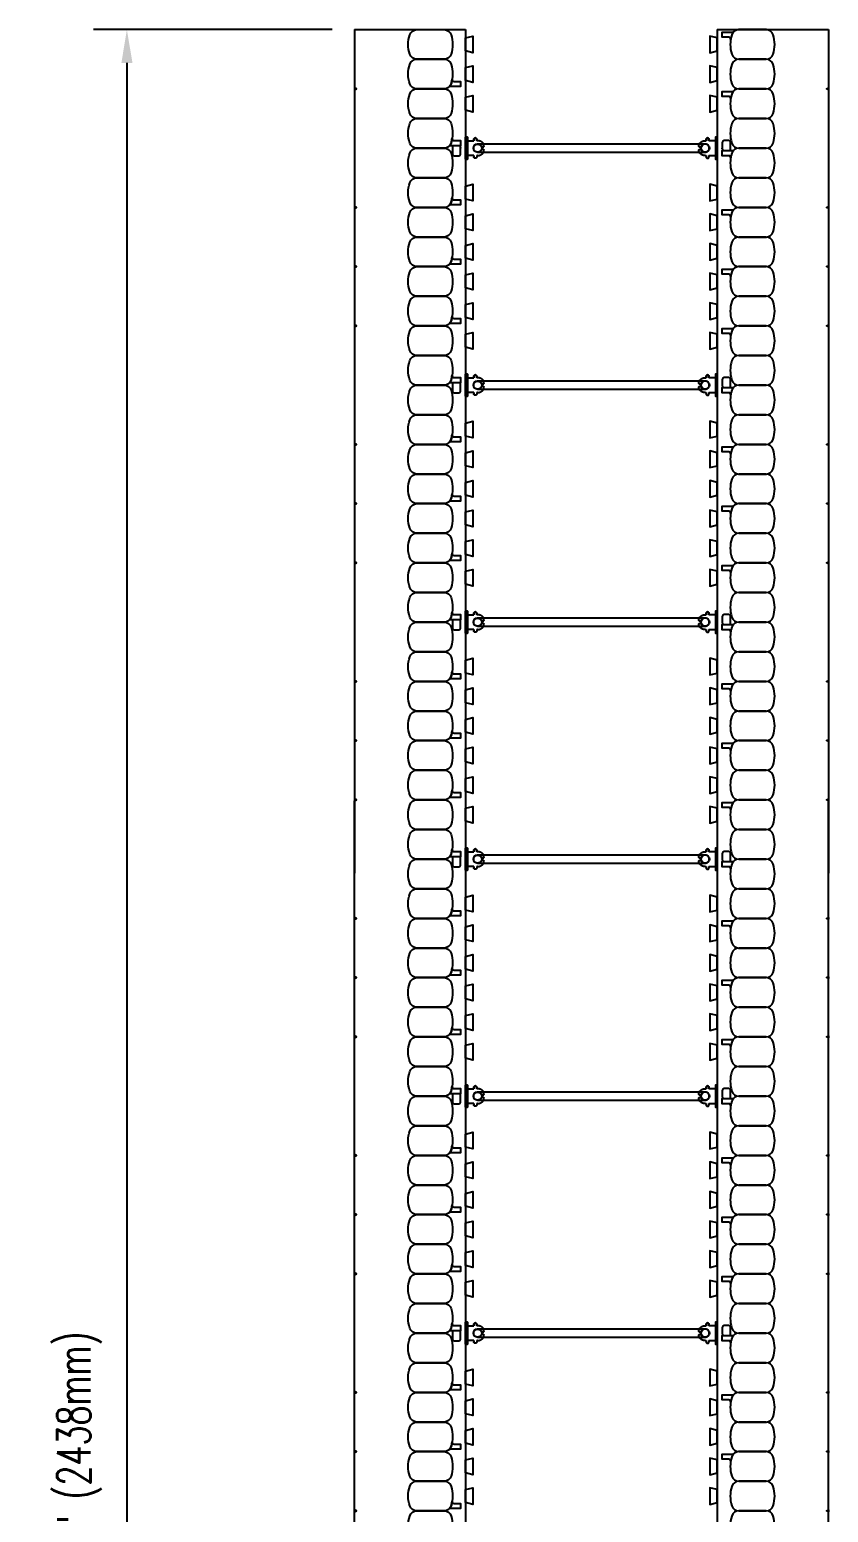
# Model space of a CAD drawing. Header units: inches. Extents: x 97 to 247, y 62 to 162.
# Drawn here: x 219.7 to 246.6, y 112 to 162 of the extents above; entities that cross this region are included whole.
import ezdxf

# ---------------------------------------------------------------- set-up
doc = ezdxf.new("R2010")
doc.units = ezdxf.units.IN
doc.header["$MEASUREMENT"] = 0
for name, color, linetype in [('line25', 2, 'Continuous'), ('LINE50', 5, 'Continuous'), ('LINE9', 9, 'Continuous'), ('TEXT', 4, 'Continuous')]:
    doc.layers.add(name, color=color, linetype=linetype)
doc.styles.add('DIM', font='romans.shx', dxfattribs={"width": 0.7})
doc.dimstyles.new('ext_12', dxfattribs={"dimscale": 12, "dimtxt": 0.09375, "dimasz": 0.09375, "dimexe": 0.09375, "dimexo": 0.0625, "dimgap": 0.0625, "dimtad": 1, "dimdec": 1, "dimzin": 2, "dimdsep": 46, "dimlunit": 4, "dimtxsty": 'DIM', "dimcen": 0.09, "dimdle": 0.09375, "dimclrt": 4, "dimadec": 0, "dimazin": 0, "dimtfac": 1, "dimtdec": 1, "dimtmove": 2, "dimatfit": 3, "dimfxl": 0, "dimfrac": 2, "dimtolj": 1, "dimtzin": 0, "dimarcsym": 0})

# ---------------------------------------------------------------- blocks, each defined once
blk = doc.blocks.new('*D9')
at = {"layer": 'Defpoints', "color": 0}
for p in [(230.632, 162.002), (222.946, 66.002), (230.632, 66.002)]:
    blk.add_point(p, dxfattribs=at)
at = {"layer": 'TEXT', "color": 0, "lineweight": -2}
for p, q in [((229.882, 162.002), (221.821, 162.002)), ((222.946, 160.877), (222.946, 67.127)), ((229.882, 66.002), (221.821, 66.002))]:
    blk.add_line(p, q, dxfattribs=at)
at = {"layer": 'TEXT', "color": 0}
for points in [[(222.759, 160.877), (223.134, 160.877), (222.946, 162.002)], [(222.759, 67.127), (223.134, 67.127), (222.946, 66.002)]]:
    blk.add_solid(points, dxfattribs=at)
at = {"layer": 'TEXT', "color": 4, "insert": (221.339, 114.002), "char_height": 1.125, "attachment_point": 5, "rotation": 90, "style": 'DIM'}
blk.add_mtext('\\A1;96" (2438mm) ', dxfattribs=at)
blk = doc.blocks.new('WEB_CENTRE_TOP')
for p, q in [((-0.141, 0), (-0.141, 7.688)), ((0.141, 0), (0.141, 7.688))]:
    blk.add_line(p, q)
for centre in [(0, 7.688), (0, 0)]:
    blk.add_circle(centre, 0.141)
blk = doc.blocks.new('Connector')
blk.add_point((0.271, 0))
at = {"layer": 'LINE9'}
for p, q in [((0, 0.375), (0, -0.375)), ((0.062, -0.375), (0.062, 0.375)), ((0.281, 0.25), (0.062, 0.25))]:
    blk.add_line(p, q, dxfattribs=at)
for points, weights in [([(0.007, 0.375), (0.004, 0.375), (0, 0.375)], [1, 0.972587069138, 0.950305488115]), ([(0.327, 0.343), (0.308, 0.343), (0.281, 0.317), (0.281, 0.297)], [1, 0.85355339, 0.85355339, 1]), ([(0.328, 0.343), (0.327, 0.343), (0.327, 0.343)], [1, 0.70710678, 1]), ([(0.375, 0.297), (0.375, 0.317), (0.348, 0.343), (0.329, 0.343)], [1, 0.85355339, 0.85355339, 1]), ([(0.406, 0.25), (0.546, 0.25), (0.619, 0.131)], [0.958404415409, 0.794674173519, 0.864651571113]), ([(0.619, 0.052), (0.612, 0.049), (0.604, 0.049)], [0.83615024178, 0.892081430621, 1]), ([(0, -0.375), (0.004, -0.375), (0.007, -0.375)], [0.950305488115, 0.972587069138, 1]), ([(0.281, -0.297), (0.281, -0.317), (0.308, -0.343), (0.327, -0.343)], [1, 0.85355339, 0.85355339, 1]), ([(0.327, -0.343), (0.281, -0.343), (0.281, -0.297)], [1, 0.70710678, 1]), ([(0.329, -0.343), (0.348, -0.343), (0.375, -0.317), (0.375, -0.297)], [1, 0.85355339, 0.85355339, 1]), ([(0.375, -0.297), (0.375, -0.343), (0.329, -0.343)], [1, 0.70710678, 1]), ([(0.619, -0.131), (0.546, -0.25), (0.406, -0.25)], [0.864651574428, 0.794674169686, 0.958404415195]), ([(0.604, -0.049), (0.612, -0.049), (0.619, -0.052)], [1, 0.89208144177, 0.836150253337])]:
    blk.add_rational_spline(points, weights, degree=2, dxfattribs=at)
for points, degree in [([(0, 0.375), (0.002, 0.375), (0.005, 0.375), (0.007, 0.375)], 3), ([(0.007, 0.375), (0.021, 0.375), (0.051, 0.375), (0.062, 0.375), (0.062, 0.375)], 3), ([(0.281, 0.25), (0.281, 0.297)], 1), ([(0.327, 0.343), (0.327, 0.343), (0.328, 0.343), (0.328, 0.343)], 3), ([(0.328, 0.343), (0.329, 0.343), (0.329, 0.343), (0.329, 0.343)], 3), ([(0.375, 0.25), (0.375, 0.297)], 1), ([(0.406, 0.25), (0.375, 0.25)], 1), ([(0.406, 0.25), (0.406, 0.25)], 1), ([(0.406, 0.25), (0.406, 0.25)], 1), ([(0.406, 0.25), (0.406, 0.25)], 1), ([(0.406, 0.25), (0.406, 0.25)], 1), ([(0.406, 0.25), (0.406, 0.25)], 1), ([(0.406, 0.25), (0.406, 0.25)], 1), ([(0.406, 0.25), (0.406, 0.25)], 1), ([(0.406, 0.25), (0.406, 0.25)], 1), ([(0.406, 0.25), (0.406, 0.25)], 1), ([(0.406, 0.25), (0.406, 0.25)], 1), ([(0.406, 0.25), (0.406, 0.25)], 1), ([(0.406, 0.25), (0.406, 0.25)], 1), ([(0.406, 0.25), (0.406, 0.25)], 1), ([(0.406, 0.25), (0.406, 0.25)], 1), ([(0.406, 0.25), (0.406, 0.25)], 1), ([(0.406, 0.25), (0.406, 0.25)], 1), ([(0.406, 0.25), (0.406, 0.25)], 1), ([(0.406, 0.25), (0.406, 0.25)], 1), ([(0.406, 0.25), (0.406, 0.25)], 1), ([(0.406, 0.25), (0.406, 0.25)], 1), ([(0.406, 0.25), (0.406, 0.25)], 1), ([(0.406, 0.25), (0.406, 0.25)], 1), ([(0.406, 0.25), (0.406, 0.25)], 1), ([(0.406, 0.25), (0.406, 0.25)], 1), ([(0.604, 0.049), (0.532, 0.049)], 1), ([(0.532, 0.049), (0.532, 0.049)], 1), ([(0.532, 0.049), (0.532, 0.049)], 1), ([(0.532, 0.049), (0.532, 0.049)], 1), ([(0.532, 0.049), (0.532, 0.049)], 1), ([(0.532, 0.049), (0.532, 0.049)], 1), ([(0.532, 0.049), (0.532, 0.049)], 1), ([(0.532, 0.049), (0.532, 0.049)], 1), ([(0.532, 0.049), (0.532, 0.049)], 1), ([(0.532, 0.049), (0.532, 0.049)], 1), ([(0.532, 0.049), (0.532, 0.049)], 1), ([(0.604, 0.049), (0.609, 0.049), (0.614, 0.05), (0.619, 0.052)], 3), ([(0.604, 0.049), (0.604, 0.049)], 1), ([(0.604, 0.049), (0.604, 0.049)], 1), ([(0.604, 0.049), (0.604, 0.049)], 1), ([(0.604, 0.049), (0.604, 0.049)], 1), ([(0.619, 0.131), (0.619, 0.052)], 1), ([(0.619, 0.131), (0.619, 0.131)], 1), ([(0.619, 0.131), (0.619, 0.131)], 1), ([(0.619, 0.131), (0.619, 0.131)], 1), ([(0.619, 0.131), (0.619, 0.131)], 1), ([(0.007, -0.375), (0.005, -0.375), (0.002, -0.375), (0, -0.375)], 3), ([(0.062, -0.375), (0.062, -0.375), (0.051, -0.375), (0.021, -0.375), (0.007, -0.375)], 3), ([(0.062, -0.25), (0.281, -0.25)], 1), ([(0.281, -0.297), (0.281, -0.25)], 1), ([(0.281, -0.25), (0.281, -0.297)], 1), ([(0.328, -0.343), (0.328, -0.343), (0.327, -0.343), (0.327, -0.343)], 3), ([(0.329, -0.343), (0.329, -0.343), (0.329, -0.343), (0.328, -0.343)], 3), ([(0.375, -0.25), (0.375, -0.297)], 1), ([(0.375, -0.297), (0.375, -0.25)], 1), ([(0.406, -0.25), (0.375, -0.25)], 1), ([(0.406, -0.25), (0.406, -0.25)], 1), ([(0.406, -0.25), (0.406, -0.25)], 1), ([(0.406, -0.25), (0.406, -0.25)], 1), ([(0.406, -0.25), (0.406, -0.25)], 1), ([(0.406, -0.25), (0.406, -0.25)], 1), ([(0.406, -0.25), (0.406, -0.25)], 1), ([(0.406, -0.25), (0.406, -0.25)], 1), ([(0.406, -0.25), (0.406, -0.25)], 1), ([(0.406, -0.25), (0.406, -0.25)], 1), ([(0.406, -0.25), (0.406, -0.25)], 1), ([(0.406, -0.25), (0.406, -0.25)], 1), ([(0.532, -0.049), (0.604, -0.049)], 1), ([(0.604, -0.049), (0.58, -0.049), (0.556, -0.049), (0.532, -0.049)], 3), ([(0.532, -0.049), (0.532, -0.049)], 1), ([(0.532, -0.049), (0.532, -0.049)], 1), ([(0.532, -0.049), (0.532, -0.049)], 1), ([(0.532, -0.049), (0.532, -0.049)], 1), ([(0.619, -0.052), (0.614, -0.05), (0.609, -0.049), (0.604, -0.049)], 3), ([(0.604, -0.049), (0.604, -0.049)], 1), ([(0.604, -0.049), (0.604, -0.049)], 1), ([(0.604, -0.049), (0.604, -0.049)], 1), ([(0.604, -0.049), (0.604, -0.049)], 1), ([(0.604, -0.049), (0.604, -0.049)], 1), ([(0.604, -0.049), (0.604, -0.049)], 1), ([(0.604, -0.049), (0.604, -0.049)], 1), ([(0.604, -0.049), (0.604, -0.049)], 1), ([(0.619, -0.052), (0.619, -0.131)], 1), ([(0.619, -0.131), (0.619, -0.131)], 1), ([(0.619, -0.131), (0.619, -0.131)], 1), ([(0.619, -0.131), (0.619, -0.131)], 1), ([(0.619, -0.131), (0.619, -0.131)], 1)]:
    blk.add_open_spline(points, degree=degree, dxfattribs=at)
for points, weights, knots in [([(0.062, 0.375), (0.062, 0.375), (0.046, 0.375), (0.03, 0.375), (0.007, 0.375)], [0.868718858569, 0.861102746415, 1, 0.861102734288, 0.868718859898], [0, 0, 0, 0.5, 0.5, 1, 1, 1]), ([(0.532, 0.049), (0.472, 0.203), (0.333, 0.113), (0.157, 0), (0.333, -0.113), (0.472, -0.203), (0.532, -0.049)], [0.899508922286, 0.599718215298, 1, 0.54226024, 1, 0.599718224335, 0.899508908749], [0, 0, 0, 0.318112, 0.318112, 0.681888, 0.681888, 1, 1, 1]), ([(0.007, -0.375), (0.03, -0.375), (0.046, -0.375), (0.062, -0.375), (0.062, -0.375)], [0.868718859319, 0.861102739573, 1, 0.861102742958, 0.868718858948], [0, 0, 0, 0.5, 0.5, 1, 1, 1])]:
    blk.add_rational_spline(points, weights, degree=2, knots=knots, dxfattribs=at)

msp = doc.modelspace()

# ---------------------------------------------------------------- linework, layer by layer
at = {"layer": 'line25'}
for p, q in [((234.382, 162.002), (234.382, 133.534)), ((242.882, 162.002), (242.882, 133.534)), ((234.214, 158.023), (234.214, 158.002)), ((243.051, 157.981), (243.051, 158.002)), ((234.382, 133.627), (234.382, 66.002)), ((242.882, 133.627), (242.882, 66.002))]:
    msp.add_line(p, q, dxfattribs=at)
for points in [[(234.382, 161.721), (234.632, 161.783), (234.632, 161.221), (234.382, 161.283)], [(242.882, 161.721), (242.632, 161.783), (242.632, 161.221), (242.882, 161.283)], [(234.382, 160.721), (234.632, 160.783), (234.632, 160.221), (234.382, 160.283)], [(242.882, 160.721), (242.632, 160.783), (242.632, 160.221), (242.882, 160.283)], [(234.382, 159.721), (234.632, 159.783), (234.632, 159.221), (234.382, 159.283)], [(242.882, 159.721), (242.632, 159.783), (242.632, 159.221), (242.882, 159.283)], [(234.382, 156.721), (234.632, 156.783), (234.632, 156.221), (234.382, 156.283)], [(242.882, 156.721), (242.632, 156.783), (242.632, 156.221), (242.882, 156.283)], [(234.382, 155.721), (234.632, 155.783), (234.632, 155.221), (234.382, 155.283)], [(242.882, 155.721), (242.632, 155.783), (242.632, 155.221), (242.882, 155.283)], [(234.382, 154.721), (234.632, 154.783), (234.632, 154.221), (234.382, 154.283)], [(242.882, 154.721), (242.632, 154.783), (242.632, 154.221), (242.882, 154.283)], [(234.382, 153.721), (234.632, 153.783), (234.632, 153.221), (234.382, 153.283)], [(242.882, 153.721), (242.632, 153.783), (242.632, 153.221), (242.882, 153.283)], [(234.382, 152.721), (234.632, 152.783), (234.632, 152.221), (234.382, 152.283)], [(242.882, 152.721), (242.632, 152.783), (242.632, 152.221), (242.882, 152.283)], [(234.382, 151.721), (234.632, 151.783), (234.632, 151.221), (234.382, 151.283)], [(242.882, 151.721), (242.632, 151.783), (242.632, 151.221), (242.882, 151.283)], [(234.382, 148.721), (234.632, 148.783), (234.632, 148.221), (234.382, 148.283)], [(242.882, 148.721), (242.632, 148.783), (242.632, 148.221), (242.882, 148.283)], [(234.382, 147.721), (234.632, 147.783), (234.632, 147.221), (234.382, 147.283)], [(242.882, 147.721), (242.632, 147.783), (242.632, 147.221), (242.882, 147.283)], [(234.382, 146.721), (234.632, 146.783), (234.632, 146.221), (234.382, 146.283)], [(242.882, 146.721), (242.632, 146.783), (242.632, 146.221), (242.882, 146.283)], [(234.382, 145.721), (234.632, 145.783), (234.632, 145.221), (234.382, 145.283)], [(242.882, 145.721), (242.632, 145.783), (242.632, 145.221), (242.882, 145.283)], [(234.382, 144.721), (234.632, 144.783), (234.632, 144.221), (234.382, 144.283)], [(242.882, 144.721), (242.632, 144.783), (242.632, 144.221), (242.882, 144.283)], [(234.382, 143.721), (234.632, 143.783), (234.632, 143.221), (234.382, 143.283)], [(242.882, 143.721), (242.632, 143.783), (242.632, 143.221), (242.882, 143.283)], [(234.382, 140.721), (234.632, 140.783), (234.632, 140.221), (234.382, 140.283)], [(242.882, 140.721), (242.632, 140.783), (242.632, 140.221), (242.882, 140.283)], [(234.382, 139.721), (234.632, 139.783), (234.632, 139.221), (234.382, 139.283)], [(242.882, 139.721), (242.632, 139.783), (242.632, 139.221), (242.882, 139.283)], [(234.382, 138.721), (234.632, 138.783), (234.632, 138.221), (234.382, 138.283)], [(242.882, 138.721), (242.632, 138.783), (242.632, 138.221), (242.882, 138.283)], [(234.382, 137.721), (234.632, 137.783), (234.632, 137.221), (234.382, 137.283)], [(242.882, 137.721), (242.632, 137.783), (242.632, 137.221), (242.882, 137.283)], [(234.382, 136.721), (234.632, 136.783), (234.632, 136.221), (234.382, 136.283)], [(242.882, 136.721), (242.632, 136.783), (242.632, 136.221), (242.882, 136.283)], [(234.382, 135.721), (234.632, 135.783), (234.632, 135.221), (234.382, 135.283)], [(242.882, 135.721), (242.632, 135.783), (242.632, 135.221), (242.882, 135.283)], [(234.382, 132.721), (234.632, 132.783), (234.632, 132.221), (234.382, 132.283)], [(242.882, 132.721), (242.632, 132.783), (242.632, 132.221), (242.882, 132.283)], [(234.382, 131.721), (234.632, 131.783), (234.632, 131.221), (234.382, 131.283)], [(242.882, 131.721), (242.632, 131.783), (242.632, 131.221), (242.882, 131.283)], [(234.382, 130.721), (234.632, 130.783), (234.632, 130.221), (234.382, 130.283)], [(242.882, 130.721), (242.632, 130.783), (242.632, 130.221), (242.882, 130.283)], [(234.382, 129.721), (234.632, 129.783), (234.632, 129.221), (234.382, 129.283)], [(242.882, 129.721), (242.632, 129.783), (242.632, 129.221), (242.882, 129.283)], [(234.382, 128.721), (234.632, 128.783), (234.632, 128.221), (234.382, 128.283)], [(242.882, 128.721), (242.632, 128.783), (242.632, 128.221), (242.882, 128.283)], [(234.382, 127.721), (234.632, 127.783), (234.632, 127.221), (234.382, 127.283)], [(242.882, 127.721), (242.632, 127.783), (242.632, 127.221), (242.882, 127.283)], [(234.382, 124.721), (234.632, 124.783), (234.632, 124.221), (234.382, 124.283)], [(242.882, 124.721), (242.632, 124.783), (242.632, 124.221), (242.882, 124.283)], [(234.382, 123.721), (234.632, 123.783), (234.632, 123.221), (234.382, 123.283)], [(242.882, 123.721), (242.632, 123.783), (242.632, 123.221), (242.882, 123.283)], [(234.382, 122.721), (234.632, 122.783), (234.632, 122.221), (234.382, 122.283)], [(242.882, 122.721), (242.632, 122.783), (242.632, 122.221), (242.882, 122.283)], [(234.382, 121.721), (234.632, 121.783), (234.632, 121.221), (234.382, 121.283)], [(242.882, 121.721), (242.632, 121.783), (242.632, 121.221), (242.882, 121.283)], [(234.382, 120.721), (234.632, 120.783), (234.632, 120.221), (234.382, 120.283)], [(242.882, 120.721), (242.632, 120.783), (242.632, 120.221), (242.882, 120.283)], [(234.382, 119.721), (234.632, 119.783), (234.632, 119.221), (234.382, 119.283)], [(242.882, 119.721), (242.632, 119.783), (242.632, 119.221), (242.882, 119.283)], [(234.382, 116.721), (234.632, 116.783), (234.632, 116.221), (234.382, 116.283)], [(242.882, 116.721), (242.632, 116.783), (242.632, 116.221), (242.882, 116.283)], [(234.382, 115.721), (234.632, 115.783), (234.632, 115.221), (234.382, 115.283)], [(242.882, 115.721), (242.632, 115.783), (242.632, 115.221), (242.882, 115.283)], [(234.382, 114.721), (234.632, 114.783), (234.632, 114.221), (234.382, 114.283)], [(242.882, 114.721), (242.632, 114.783), (242.632, 114.221), (242.882, 114.283)], [(234.382, 113.721), (234.632, 113.783), (234.632, 113.221), (234.382, 113.283)], [(242.882, 113.721), (242.632, 113.783), (242.632, 113.221), (242.882, 113.283)], [(234.382, 112.721), (234.632, 112.783), (234.632, 112.221), (234.382, 112.283)], [(242.882, 112.721), (242.632, 112.783), (242.632, 112.221), (242.882, 112.283)]]:
    msp.add_lwpolyline(points, close=True, dxfattribs=at)
at = {"layer": 'LINE50'}
for p, q in [((230.632, 162.002), (234.382, 162.002)), ((230.632, 162.002), (230.632, 133.534)), ((242.882, 162.002), (246.632, 162.002)), ((246.632, 162.002), (246.632, 133.534)), ((230.632, 66.002), (230.632, 135.971)), ((246.632, 66.002), (246.632, 135.971))]:
    msp.add_line(p, q, dxfattribs=at)
at = {"layer": 'LINE9'}
for points in [[(233.893, 161.829, -0.157671), (233.893, 161.175, -0.325305), (233.655, 161.002), (232.734, 161.002, -0.325305), (232.496, 161.175, -0.157671), (232.496, 161.829, -0.325305), (232.734, 162.002), (233.655, 162.002, -0.325305)], [(243.371, 161.829, 0.037267), (243.334, 161.675, 0.463036), (243.272, 161.748), (243.051, 161.748), (243.051, 161.919), (243.397, 161.919, 0.189002), (243.439, 161.935, 0.128407)], [(243.371, 161.829, 0.157671), (243.371, 161.175, 0.325305), (243.609, 161.002), (244.53, 161.002, 0.325305), (244.768, 161.175, 0.157671), (244.768, 161.829, 0.325305), (244.53, 162.002), (243.609, 162.002, 0.325305)], [(233.893, 160.829, -0.157671), (233.893, 160.175, -0.325305), (233.655, 160.002), (232.734, 160.002, -0.325305), (232.496, 160.175, -0.157671), (232.496, 160.829, -0.325305), (232.734, 161.002), (233.655, 161.002, -0.325305)], [(243.371, 160.829, 0.157671), (243.371, 160.175, 0.325305), (243.609, 160.002), (244.53, 160.002, 0.325305), (244.768, 160.175, 0.157671), (244.768, 160.829, 0.325305), (244.53, 161.002), (243.609, 161.002, 0.325305)], [(233.893, 160.175, 0.037267), (233.931, 160.329, 0.463036), (233.992, 160.256), (234.214, 160.256), (234.214, 160.085), (233.868, 160.085, 0.189002), (233.825, 160.068, 0.128407)], [(233.893, 159.829, -0.157671), (233.893, 159.175, -0.325305), (233.655, 159.002), (232.734, 159.002, -0.325305), (232.496, 159.175, -0.157671), (232.496, 159.829, -0.325305), (232.734, 160.002), (233.655, 160.002, -0.325305)], [(243.371, 159.829, 0.037267), (243.334, 159.675, 0.463036), (243.272, 159.748), (243.051, 159.748), (243.051, 159.919), (243.397, 159.919, 0.189002), (243.439, 159.935, 0.128407)], [(243.371, 159.829, 0.157671), (243.371, 159.175, 0.325305), (243.609, 159.002), (244.53, 159.002, 0.325305), (244.768, 159.175, 0.157671), (244.768, 159.829, 0.325305), (244.53, 160.002), (243.609, 160.002, 0.325305)], [(233.893, 158.829, -0.157671), (233.893, 158.175, -0.325305), (233.655, 158.002), (232.734, 158.002, -0.325305), (232.496, 158.175, -0.157671), (232.496, 158.829, -0.325305), (232.734, 159.002), (233.655, 159.002, -0.325305)], [(243.371, 158.829, 0.157671), (243.371, 158.175, 0.325305), (243.609, 158.002), (244.53, 158.002, 0.325305), (244.768, 158.175, 0.157671), (244.768, 158.829, 0.325305), (244.53, 159.002), (243.609, 159.002, 0.325305)], [(233.893, 158.175, 0.037267), (233.931, 158.329, 0.463036), (233.992, 158.256), (234.214, 158.256), (234.214, 158.085), (233.868, 158.085, 0.189002), (233.825, 158.068, 0.128407)], [(243.051, 158.193), (243.051, 157.981, 0.414214), (243.113, 157.919), (243.266, 157.919, 0.414214), (243.328, 157.981), (243.328, 158.193, 0.414214), (243.266, 158.256), (243.113, 158.256, 0.414214)], [(233.893, 157.829, -0.157671), (233.893, 157.175, -0.325305), (233.655, 157.002), (232.734, 157.002, -0.325305), (232.496, 157.175, -0.157671), (232.496, 157.829, -0.325305), (232.734, 158.002), (233.655, 158.002, -0.325305)], [(233.999, 158.085, 0.414214), (233.936, 158.023), (233.936, 157.81, 0.414214), (233.999, 157.748), (234.151, 157.748, 0.414214), (234.214, 157.81), (234.214, 158.023, 0.414214), (234.151, 158.085)], [(243.371, 157.829, 0.037267), (243.334, 157.675, 0.463036), (243.272, 157.748), (243.051, 157.748), (243.051, 157.919), (243.397, 157.919, 0.189002), (243.439, 157.935, 0.128407)], [(243.371, 157.829, 0.157671), (243.371, 157.175, 0.325305), (243.609, 157.002), (244.53, 157.002, 0.325305), (244.768, 157.175, 0.157671), (244.768, 157.829, 0.325305), (244.53, 158.002), (243.609, 158.002, 0.325305)], [(233.893, 156.829, -0.157671), (233.893, 156.175, -0.325305), (233.655, 156.002), (232.734, 156.002, -0.325305), (232.496, 156.175, -0.157671), (232.496, 156.829, -0.325305), (232.734, 157.002), (233.655, 157.002, -0.325305)], [(243.371, 156.829, 0.157671), (243.371, 156.175, 0.325305), (243.609, 156.002), (244.53, 156.002, 0.325305), (244.768, 156.175, 0.157671), (244.768, 156.829, 0.325305), (244.53, 157.002), (243.609, 157.002, 0.325305)], [(233.893, 156.175, 0.037267), (233.931, 156.329, 0.463036), (233.992, 156.256), (234.214, 156.256), (234.214, 156.085), (233.868, 156.085, 0.189002), (233.825, 156.068, 0.128407)], [(233.893, 155.829, -0.157671), (233.893, 155.175, -0.325305), (233.655, 155.002), (232.734, 155.002, -0.325305), (232.496, 155.175, -0.157671), (232.496, 155.829, -0.325305), (232.734, 156.002), (233.655, 156.002, -0.325305)], [(243.371, 155.829, 0.037267), (243.334, 155.675, 0.463036), (243.272, 155.748), (243.051, 155.748), (243.051, 155.919), (243.397, 155.919, 0.189002), (243.439, 155.935, 0.128407)], [(243.371, 155.829, 0.157671), (243.371, 155.175, 0.325305), (243.609, 155.002), (244.53, 155.002, 0.325305), (244.768, 155.175, 0.157671), (244.768, 155.829, 0.325305), (244.53, 156.002), (243.609, 156.002, 0.325305)], [(233.893, 154.829, -0.157671), (233.893, 154.175, -0.325305), (233.655, 154.002), (232.734, 154.002, -0.325305), (232.496, 154.175, -0.157671), (232.496, 154.829, -0.325305), (232.734, 155.002), (233.655, 155.002, -0.325305)], [(243.371, 154.829, 0.157671), (243.371, 154.175, 0.325305), (243.609, 154.002), (244.53, 154.002, 0.325305), (244.768, 154.175, 0.157671), (244.768, 154.829, 0.325305), (244.53, 155.002), (243.609, 155.002, 0.325305)], [(233.893, 154.175, 0.037267), (233.931, 154.329, 0.463036), (233.992, 154.256), (234.214, 154.256), (234.214, 154.085), (233.868, 154.085, 0.189002), (233.825, 154.068, 0.128407)], [(233.893, 153.829, -0.157671), (233.893, 153.175, -0.325305), (233.655, 153.002), (232.734, 153.002, -0.325305), (232.496, 153.175, -0.157671), (232.496, 153.829, -0.325305), (232.734, 154.002), (233.655, 154.002, -0.325305)], [(243.371, 153.829, 0.037267), (243.334, 153.675, 0.463036), (243.272, 153.748), (243.051, 153.748), (243.051, 153.919), (243.397, 153.919, 0.189002), (243.439, 153.935, 0.128407)], [(243.371, 153.829, 0.157671), (243.371, 153.175, 0.325305), (243.609, 153.002), (244.53, 153.002, 0.325305), (244.768, 153.175, 0.157671), (244.768, 153.829, 0.325305), (244.53, 154.002), (243.609, 154.002, 0.325305)], [(233.893, 152.829, -0.157671), (233.893, 152.175, -0.325305), (233.655, 152.002), (232.734, 152.002, -0.325305), (232.496, 152.175, -0.157671), (232.496, 152.829, -0.325305), (232.734, 153.002), (233.655, 153.002, -0.325305)], [(243.371, 152.829, 0.157671), (243.371, 152.175, 0.325305), (243.609, 152.002), (244.53, 152.002, 0.325305), (244.768, 152.175, 0.157671), (244.768, 152.829, 0.325305), (244.53, 153.002), (243.609, 153.002, 0.325305)], [(233.893, 152.175, 0.037267), (233.931, 152.329, 0.463036), (233.992, 152.256), (234.214, 152.256), (234.214, 152.085), (233.868, 152.085, 0.189002), (233.825, 152.068, 0.128407)], [(233.893, 151.829, -0.157671), (233.893, 151.175, -0.325305), (233.655, 151.002), (232.734, 151.002, -0.325305), (232.496, 151.175, -0.157671), (232.496, 151.829, -0.325305), (232.734, 152.002), (233.655, 152.002, -0.325305)], [(243.371, 151.829, 0.037267), (243.334, 151.675, 0.463036), (243.272, 151.748), (243.051, 151.748), (243.051, 151.919), (243.397, 151.919, 0.189002), (243.439, 151.935, 0.128407)], [(243.371, 151.829, 0.157671), (243.371, 151.175, 0.325305), (243.609, 151.002), (244.53, 151.002, 0.325305), (244.768, 151.175, 0.157671), (244.768, 151.829, 0.325305), (244.53, 152.002), (243.609, 152.002, 0.325305)], [(233.893, 150.829, -0.157671), (233.893, 150.175, -0.325305), (233.655, 150.002), (232.734, 150.002, -0.325305), (232.496, 150.175, -0.157671), (232.496, 150.829, -0.325305), (232.734, 151.002), (233.655, 151.002, -0.325305)], [(243.371, 150.829, 0.157671), (243.371, 150.175, 0.325305), (243.609, 150.002), (244.53, 150.002, 0.325305), (244.768, 150.175, 0.157671), (244.768, 150.829, 0.325305), (244.53, 151.002), (243.609, 151.002, 0.325305)], [(233.893, 150.175, 0.037267), (233.931, 150.329, 0.463036), (233.992, 150.256), (234.214, 150.256), (234.214, 150.085), (233.868, 150.085, 0.189002), (233.825, 150.068, 0.128407)], [(243.051, 150.193), (243.051, 149.981, 0.414214), (243.113, 149.919), (243.266, 149.919, 0.414214), (243.328, 149.981), (243.328, 150.193, 0.414214), (243.266, 150.256), (243.113, 150.256, 0.414214)], [(233.893, 149.829, -0.157671), (233.893, 149.175, -0.325305), (233.655, 149.002), (232.734, 149.002, -0.325305), (232.496, 149.175, -0.157671), (232.496, 149.829, -0.325305), (232.734, 150.002), (233.655, 150.002, -0.325305)], [(233.999, 150.085, 0.414214), (233.936, 150.023), (233.936, 149.81, 0.414214), (233.999, 149.748), (234.151, 149.748, 0.414214), (234.214, 149.81), (234.214, 150.023, 0.414214), (234.151, 150.085)], [(243.371, 149.829, 0.037267), (243.334, 149.675, 0.463036), (243.272, 149.748), (243.051, 149.748), (243.051, 149.919), (243.397, 149.919, 0.189002), (243.439, 149.935, 0.128407)], [(243.371, 149.829, 0.157671), (243.371, 149.175, 0.325305), (243.609, 149.002), (244.53, 149.002, 0.325305), (244.768, 149.175, 0.157671), (244.768, 149.829, 0.325305), (244.53, 150.002), (243.609, 150.002, 0.325305)], [(233.893, 148.829, -0.157671), (233.893, 148.175, -0.325305), (233.655, 148.002), (232.734, 148.002, -0.325305), (232.496, 148.175, -0.157671), (232.496, 148.829, -0.325305), (232.734, 149.002), (233.655, 149.002, -0.325305)], [(243.371, 148.829, 0.157671), (243.371, 148.175, 0.325305), (243.609, 148.002), (244.53, 148.002, 0.325305), (244.768, 148.175, 0.157671), (244.768, 148.829, 0.325305), (244.53, 149.002), (243.609, 149.002, 0.325305)], [(233.893, 148.175, 0.037267), (233.931, 148.329, 0.463036), (233.992, 148.256), (234.214, 148.256), (234.214, 148.085), (233.868, 148.085, 0.189002), (233.825, 148.068, 0.128407)], [(233.893, 147.829, -0.157671), (233.893, 147.175, -0.325305), (233.655, 147.002), (232.734, 147.002, -0.325305), (232.496, 147.175, -0.157671), (232.496, 147.829, -0.325305), (232.734, 148.002), (233.655, 148.002, -0.325305)], [(243.371, 147.829, 0.037267), (243.334, 147.675, 0.463036), (243.272, 147.748), (243.051, 147.748), (243.051, 147.919), (243.397, 147.919, 0.189002), (243.439, 147.935, 0.128407)], [(243.371, 147.829, 0.157671), (243.371, 147.175, 0.325305), (243.609, 147.002), (244.53, 147.002, 0.325305), (244.768, 147.175, 0.157671), (244.768, 147.829, 0.325305), (244.53, 148.002), (243.609, 148.002, 0.325305)], [(233.893, 146.829, -0.157671), (233.893, 146.175, -0.325305), (233.655, 146.002), (232.734, 146.002, -0.325305), (232.496, 146.175, -0.157671), (232.496, 146.829, -0.325305), (232.734, 147.002), (233.655, 147.002, -0.325305)], [(243.371, 146.829, 0.157671), (243.371, 146.175, 0.325305), (243.609, 146.002), (244.53, 146.002, 0.325305), (244.768, 146.175, 0.157671), (244.768, 146.829, 0.325305), (244.53, 147.002), (243.609, 147.002, 0.325305)], [(233.893, 146.175, 0.037267), (233.931, 146.329, 0.463036), (233.992, 146.256), (234.214, 146.256), (234.214, 146.085), (233.868, 146.085, 0.189002), (233.825, 146.068, 0.128407)], [(233.893, 145.829, -0.157671), (233.893, 145.175, -0.325305), (233.655, 145.002), (232.734, 145.002, -0.325305), (232.496, 145.175, -0.157671), (232.496, 145.829, -0.325305), (232.734, 146.002), (233.655, 146.002, -0.325305)], [(243.371, 145.829, 0.037267), (243.334, 145.675, 0.463036), (243.272, 145.748), (243.051, 145.748), (243.051, 145.919), (243.397, 145.919, 0.189002), (243.439, 145.935, 0.128407)], [(243.371, 145.829, 0.157671), (243.371, 145.175, 0.325305), (243.609, 145.002), (244.53, 145.002, 0.325305), (244.768, 145.175, 0.157671), (244.768, 145.829, 0.325305), (244.53, 146.002), (243.609, 146.002, 0.325305)], [(233.893, 144.829, -0.157671), (233.893, 144.175, -0.325305), (233.655, 144.002), (232.734, 144.002, -0.325305), (232.496, 144.175, -0.157671), (232.496, 144.829, -0.325305), (232.734, 145.002), (233.655, 145.002, -0.325305)], [(243.371, 144.829, 0.157671), (243.371, 144.175, 0.325305), (243.609, 144.002), (244.53, 144.002, 0.325305), (244.768, 144.175, 0.157671), (244.768, 144.829, 0.325305), (244.53, 145.002), (243.609, 145.002, 0.325305)], [(233.893, 144.175, 0.037267), (233.931, 144.329, 0.463036), (233.992, 144.256), (234.214, 144.256), (234.214, 144.085), (233.868, 144.085, 0.189002), (233.825, 144.068, 0.128407)], [(233.893, 143.829, -0.157671), (233.893, 143.175, -0.325305), (233.655, 143.002), (232.734, 143.002, -0.325305), (232.496, 143.175, -0.157671), (232.496, 143.829, -0.325305), (232.734, 144.002), (233.655, 144.002, -0.325305)], [(243.371, 143.829, 0.037267), (243.334, 143.675, 0.463036), (243.272, 143.748), (243.051, 143.748), (243.051, 143.919), (243.397, 143.919, 0.189002), (243.439, 143.935, 0.128407)], [(243.371, 143.829, 0.157671), (243.371, 143.175, 0.325305), (243.609, 143.002), (244.53, 143.002, 0.325305), (244.768, 143.175, 0.157671), (244.768, 143.829, 0.325305), (244.53, 144.002), (243.609, 144.002, 0.325305)], [(233.893, 142.829, -0.157671), (233.893, 142.175, -0.325305), (233.655, 142.002), (232.734, 142.002, -0.325305), (232.496, 142.175, -0.157671), (232.496, 142.829, -0.325305), (232.734, 143.002), (233.655, 143.002, -0.325305)], [(243.371, 142.829, 0.157671), (243.371, 142.175, 0.325305), (243.609, 142.002), (244.53, 142.002, 0.325305), (244.768, 142.175, 0.157671), (244.768, 142.829, 0.325305), (244.53, 143.002), (243.609, 143.002, 0.325305)], [(233.893, 142.175, 0.037267), (233.931, 142.329, 0.463036), (233.992, 142.256), (234.214, 142.256), (234.214, 142.085), (233.868, 142.085, 0.189002), (233.825, 142.068, 0.128407)], [(243.051, 142.193), (243.051, 141.981, 0.414214), (243.113, 141.919), (243.266, 141.919, 0.414214), (243.328, 141.981), (243.328, 142.193, 0.414214), (243.266, 142.256), (243.113, 142.256, 0.414214)], [(233.893, 141.829, -0.157671), (233.893, 141.175, -0.325305), (233.655, 141.002), (232.734, 141.002, -0.325305), (232.496, 141.175, -0.157671), (232.496, 141.829, -0.325305), (232.734, 142.002), (233.655, 142.002, -0.325305)], [(233.999, 142.085, 0.414214), (233.936, 142.023), (233.936, 141.81, 0.414214), (233.999, 141.748), (234.151, 141.748, 0.414214), (234.214, 141.81), (234.214, 142.023, 0.414214), (234.151, 142.085)], [(243.371, 141.829, 0.037267), (243.334, 141.675, 0.463036), (243.272, 141.748), (243.051, 141.748), (243.051, 141.919), (243.397, 141.919, 0.189002), (243.439, 141.935, 0.128407)], [(243.371, 141.829, 0.157671), (243.371, 141.175, 0.325305), (243.609, 141.002), (244.53, 141.002, 0.325305), (244.768, 141.175, 0.157671), (244.768, 141.829, 0.325305), (244.53, 142.002), (243.609, 142.002, 0.325305)], [(233.893, 140.829, -0.157671), (233.893, 140.175, -0.325305), (233.655, 140.002), (232.734, 140.002, -0.325305), (232.496, 140.175, -0.157671), (232.496, 140.829, -0.325305), (232.734, 141.002), (233.655, 141.002, -0.325305)], [(243.371, 140.829, 0.157671), (243.371, 140.175, 0.325305), (243.609, 140.002), (244.53, 140.002, 0.325305), (244.768, 140.175, 0.157671), (244.768, 140.829, 0.325305), (244.53, 141.002), (243.609, 141.002, 0.325305)], [(233.893, 140.175, 0.037267), (233.931, 140.329, 0.463036), (233.992, 140.256), (234.214, 140.256), (234.214, 140.085), (233.868, 140.085, 0.189002), (233.825, 140.068, 0.128407)], [(233.893, 139.829, -0.157671), (233.893, 139.175, -0.325305), (233.655, 139.002), (232.734, 139.002, -0.325305), (232.496, 139.175, -0.157671), (232.496, 139.829, -0.325305), (232.734, 140.002), (233.655, 140.002, -0.325305)], [(243.371, 139.829, 0.037267), (243.334, 139.675, 0.463036), (243.272, 139.748), (243.051, 139.748), (243.051, 139.919), (243.397, 139.919, 0.189002), (243.439, 139.935, 0.128407)], [(243.371, 139.829, 0.157671), (243.371, 139.175, 0.325305), (243.609, 139.002), (244.53, 139.002, 0.325305), (244.768, 139.175, 0.157671), (244.768, 139.829, 0.325305), (244.53, 140.002), (243.609, 140.002, 0.325305)], [(233.893, 138.829, -0.157671), (233.893, 138.175, -0.325305), (233.655, 138.002), (232.734, 138.002, -0.325305), (232.496, 138.175, -0.157671), (232.496, 138.829, -0.325305), (232.734, 139.002), (233.655, 139.002, -0.325305)], [(243.371, 138.829, 0.157671), (243.371, 138.175, 0.325305), (243.609, 138.002), (244.53, 138.002, 0.325305), (244.768, 138.175, 0.157671), (244.768, 138.829, 0.325305), (244.53, 139.002), (243.609, 139.002, 0.325305)], [(233.893, 138.175, 0.037267), (233.931, 138.329, 0.463036), (233.992, 138.256), (234.214, 138.256), (234.214, 138.085), (233.868, 138.085, 0.189002), (233.825, 138.068, 0.128407)], [(233.893, 137.829, -0.157671), (233.893, 137.175, -0.325305), (233.655, 137.002), (232.734, 137.002, -0.325305), (232.496, 137.175, -0.157671), (232.496, 137.829, -0.325305), (232.734, 138.002), (233.655, 138.002, -0.325305)], [(243.371, 137.829, 0.037267), (243.334, 137.675, 0.463036), (243.272, 137.748), (243.051, 137.748), (243.051, 137.919), (243.397, 137.919, 0.189002), (243.439, 137.935, 0.128407)], [(243.371, 137.829, 0.157671), (243.371, 137.175, 0.325305), (243.609, 137.002), (244.53, 137.002, 0.325305), (244.768, 137.175, 0.157671), (244.768, 137.829, 0.325305), (244.53, 138.002), (243.609, 138.002, 0.325305)], [(233.893, 136.829, -0.157671), (233.893, 136.175, -0.325305), (233.655, 136.002), (232.734, 136.002, -0.325305), (232.496, 136.175, -0.157671), (232.496, 136.829, -0.325305), (232.734, 137.002), (233.655, 137.002, -0.325305)], [(243.371, 136.829, 0.157671), (243.371, 136.175, 0.325305), (243.609, 136.002), (244.53, 136.002, 0.325305), (244.768, 136.175, 0.157671), (244.768, 136.829, 0.325305), (244.53, 137.002), (243.609, 137.002, 0.325305)], [(233.893, 136.175, 0.037267), (233.931, 136.329, 0.463036), (233.992, 136.256), (234.214, 136.256), (234.214, 136.085), (233.868, 136.085, 0.189002), (233.825, 136.068, 0.128407)], [(233.893, 135.829, -0.157671), (233.893, 135.175, -0.325305), (233.655, 135.002), (232.734, 135.002, -0.325305), (232.496, 135.175, -0.157671), (232.496, 135.829, -0.325305), (232.734, 136.002), (233.655, 136.002, -0.325305)], [(243.371, 135.829, 0.037267), (243.334, 135.675, 0.463036), (243.272, 135.748), (243.051, 135.748), (243.051, 135.919), (243.397, 135.919, 0.189002), (243.439, 135.935, 0.128407)], [(243.371, 135.829, 0.157671), (243.371, 135.175, 0.325305), (243.609, 135.002), (244.53, 135.002, 0.325305), (244.768, 135.175, 0.157671), (244.768, 135.829, 0.325305), (244.53, 136.002), (243.609, 136.002, 0.325305)], [(233.893, 134.829, -0.157671), (233.893, 134.175, -0.325305), (233.655, 134.002), (232.734, 134.002, -0.325305), (232.496, 134.175, -0.157671), (232.496, 134.829, -0.325305), (232.734, 135.002), (233.655, 135.002, -0.325305)], [(243.371, 134.829, 0.157671), (243.371, 134.175, 0.325305), (243.609, 134.002), (244.53, 134.002, 0.325305), (244.768, 134.175, 0.157671), (244.768, 134.829, 0.325305), (244.53, 135.002), (243.609, 135.002, 0.325305)], [(233.893, 134.175, 0.037267), (233.931, 134.329, 0.463036), (233.992, 134.256), (234.214, 134.256), (234.214, 134.085), (233.868, 134.085, 0.189002), (233.825, 134.068, 0.128407)], [(233.893, 134.175, 0.037267), (233.931, 134.329, 0.463036), (233.992, 134.256), (234.214, 134.256), (234.214, 134.085), (233.868, 134.085, 0.189002), (233.825, 134.068, 0.128407)], [(243.051, 134.193), (243.051, 133.981, 0.414214), (243.113, 133.919), (243.266, 133.919, 0.414214), (243.328, 133.981), (243.328, 134.193, 0.414214), (243.266, 134.256), (243.113, 134.256, 0.414214)], [(233.893, 133.829, -0.157671), (233.893, 133.175, -0.325305), (233.655, 133.002), (232.734, 133.002, -0.325305), (232.496, 133.175, -0.157671), (232.496, 133.829, -0.325305), (232.734, 134.002), (233.655, 134.002, -0.325305)], [(233.999, 134.085, 0.414214), (233.936, 134.023), (233.936, 133.81, 0.414214), (233.999, 133.748), (234.151, 133.748, 0.414214), (234.214, 133.81), (234.214, 134.023, 0.414214), (234.151, 134.085)], [(243.371, 133.829, 0.037267), (243.334, 133.675, 0.463036), (243.272, 133.748), (243.051, 133.748), (243.051, 133.919), (243.397, 133.919, 0.189002), (243.439, 133.935, 0.128407)], [(243.371, 133.829, 0.157671), (243.371, 133.175, 0.325305), (243.609, 133.002), (244.53, 133.002, 0.325305), (244.768, 133.175, 0.157671), (244.768, 133.829, 0.325305), (244.53, 134.002), (243.609, 134.002, 0.325305)], [(233.893, 132.829, -0.157671), (233.893, 132.175, -0.325305), (233.655, 132.002), (232.734, 132.002, -0.325305), (232.496, 132.175, -0.157671), (232.496, 132.829, -0.325305), (232.734, 133.002), (233.655, 133.002, -0.325305)], [(243.371, 132.829, 0.157671), (243.371, 132.175, 0.325305), (243.609, 132.002), (244.53, 132.002, 0.325305), (244.768, 132.175, 0.157671), (244.768, 132.829, 0.325305), (244.53, 133.002), (243.609, 133.002, 0.325305)], [(233.893, 132.175, 0.037267), (233.931, 132.329, 0.463036), (233.992, 132.256), (234.214, 132.256), (234.214, 132.085), (233.868, 132.085, 0.189002), (233.825, 132.068, 0.128407)], [(233.893, 131.829, -0.157671), (233.893, 131.175, -0.325305), (233.655, 131.002), (232.734, 131.002, -0.325305), (232.496, 131.175, -0.157671), (232.496, 131.829, -0.325305), (232.734, 132.002), (233.655, 132.002, -0.325305)], [(243.371, 131.829, 0.037267), (243.334, 131.675, 0.463036), (243.272, 131.748), (243.051, 131.748), (243.051, 131.919), (243.397, 131.919, 0.189002), (243.439, 131.935, 0.128407)], [(243.371, 131.829, 0.157671), (243.371, 131.175, 0.325305), (243.609, 131.002), (244.53, 131.002, 0.325305), (244.768, 131.175, 0.157671), (244.768, 131.829, 0.325305), (244.53, 132.002), (243.609, 132.002, 0.325305)], [(233.893, 130.829, -0.157671), (233.893, 130.175, -0.325305), (233.655, 130.002), (232.734, 130.002, -0.325305), (232.496, 130.175, -0.157671), (232.496, 130.829, -0.325305), (232.734, 131.002), (233.655, 131.002, -0.325305)], [(243.371, 130.829, 0.157671), (243.371, 130.175, 0.325305), (243.609, 130.002), (244.53, 130.002, 0.325305), (244.768, 130.175, 0.157671), (244.768, 130.829, 0.325305), (244.53, 131.002), (243.609, 131.002, 0.325305)], [(233.893, 130.175, 0.037267), (233.931, 130.329, 0.463036), (233.992, 130.256), (234.214, 130.256), (234.214, 130.085), (233.868, 130.085, 0.189002), (233.825, 130.068, 0.128407)], [(233.893, 129.829, -0.157671), (233.893, 129.175, -0.325305), (233.655, 129.002), (232.734, 129.002, -0.325305), (232.496, 129.175, -0.157671), (232.496, 129.829, -0.325305), (232.734, 130.002), (233.655, 130.002, -0.325305)], [(243.371, 129.829, 0.037267), (243.334, 129.675, 0.463036), (243.272, 129.748), (243.051, 129.748), (243.051, 129.919), (243.397, 129.919, 0.189002), (243.439, 129.935, 0.128407)], [(243.371, 129.829, 0.157671), (243.371, 129.175, 0.325305), (243.609, 129.002), (244.53, 129.002, 0.325305), (244.768, 129.175, 0.157671), (244.768, 129.829, 0.325305), (244.53, 130.002), (243.609, 130.002, 0.325305)], [(233.893, 128.829, -0.157671), (233.893, 128.175, -0.325305), (233.655, 128.002), (232.734, 128.002, -0.325305), (232.496, 128.175, -0.157671), (232.496, 128.829, -0.325305), (232.734, 129.002), (233.655, 129.002, -0.325305)], [(243.371, 128.829, 0.157671), (243.371, 128.175, 0.325305), (243.609, 128.002), (244.53, 128.002, 0.325305), (244.768, 128.175, 0.157671), (244.768, 128.829, 0.325305), (244.53, 129.002), (243.609, 129.002, 0.325305)], [(233.893, 128.175, 0.037267), (233.931, 128.329, 0.463036), (233.992, 128.256), (234.214, 128.256), (234.214, 128.085), (233.868, 128.085, 0.189002), (233.825, 128.068, 0.128407)], [(233.893, 127.829, -0.157671), (233.893, 127.175, -0.325305), (233.655, 127.002), (232.734, 127.002, -0.325305), (232.496, 127.175, -0.157671), (232.496, 127.829, -0.325305), (232.734, 128.002), (233.655, 128.002, -0.325305)], [(243.371, 127.829, 0.037267), (243.334, 127.675, 0.463036), (243.272, 127.748), (243.051, 127.748), (243.051, 127.919), (243.397, 127.919, 0.189002), (243.439, 127.935, 0.128407)], [(243.371, 127.829, 0.157671), (243.371, 127.175, 0.325305), (243.609, 127.002), (244.53, 127.002, 0.325305), (244.768, 127.175, 0.157671), (244.768, 127.829, 0.325305), (244.53, 128.002), (243.609, 128.002, 0.325305)], [(233.893, 126.829, -0.157671), (233.893, 126.175, -0.325305), (233.655, 126.002), (232.734, 126.002, -0.325305), (232.496, 126.175, -0.157671), (232.496, 126.829, -0.325305), (232.734, 127.002), (233.655, 127.002, -0.325305)], [(243.371, 126.829, 0.157671), (243.371, 126.175, 0.325305), (243.609, 126.002), (244.53, 126.002, 0.325305), (244.768, 126.175, 0.157671), (244.768, 126.829, 0.325305), (244.53, 127.002), (243.609, 127.002, 0.325305)], [(233.893, 126.175, 0.037267), (233.931, 126.329, 0.463036), (233.992, 126.256), (234.214, 126.256), (234.214, 126.085), (233.868, 126.085, 0.189002), (233.825, 126.068, 0.128407)], [(233.893, 126.175, 0.037267), (233.931, 126.329, 0.463036), (233.992, 126.256), (234.214, 126.256), (234.214, 126.085), (233.868, 126.085, 0.189002), (233.825, 126.068, 0.128407)], [(243.051, 126.193), (243.051, 125.981, 0.414214), (243.113, 125.919), (243.266, 125.919, 0.414214), (243.328, 125.981), (243.328, 126.193, 0.414214), (243.266, 126.256), (243.113, 126.256, 0.414214)], [(233.893, 125.829, -0.157671), (233.893, 125.175, -0.325305), (233.655, 125.002), (232.734, 125.002, -0.325305), (232.496, 125.175, -0.157671), (232.496, 125.829, -0.325305), (232.734, 126.002), (233.655, 126.002, -0.325305)], [(233.999, 126.085, 0.414214), (233.936, 126.023), (233.936, 125.81, 0.414214), (233.999, 125.748), (234.151, 125.748, 0.414214), (234.214, 125.81), (234.214, 126.023, 0.414214), (234.151, 126.085)], [(243.371, 125.829, 0.037267), (243.334, 125.675, 0.463036), (243.272, 125.748), (243.051, 125.748), (243.051, 125.919), (243.397, 125.919, 0.189002), (243.439, 125.935, 0.128407)], [(243.371, 125.829, 0.157671), (243.371, 125.175, 0.325305), (243.609, 125.002), (244.53, 125.002, 0.325305), (244.768, 125.175, 0.157671), (244.768, 125.829, 0.325305), (244.53, 126.002), (243.609, 126.002, 0.325305)], [(233.893, 124.829, -0.157671), (233.893, 124.175, -0.325305), (233.655, 124.002), (232.734, 124.002, -0.325305), (232.496, 124.175, -0.157671), (232.496, 124.829, -0.325305), (232.734, 125.002), (233.655, 125.002, -0.325305)], [(243.371, 124.829, 0.157671), (243.371, 124.175, 0.325305), (243.609, 124.002), (244.53, 124.002, 0.325305), (244.768, 124.175, 0.157671), (244.768, 124.829, 0.325305), (244.53, 125.002), (243.609, 125.002, 0.325305)], [(233.893, 124.175, 0.037267), (233.931, 124.329, 0.463036), (233.992, 124.256), (234.214, 124.256), (234.214, 124.085), (233.868, 124.085, 0.189002), (233.825, 124.068, 0.128407)], [(233.893, 123.829, -0.157671), (233.893, 123.175, -0.325305), (233.655, 123.002), (232.734, 123.002, -0.325305), (232.496, 123.175, -0.157671), (232.496, 123.829, -0.325305), (232.734, 124.002), (233.655, 124.002, -0.325305)], [(243.371, 123.829, 0.037267), (243.334, 123.675, 0.463036), (243.272, 123.748), (243.051, 123.748), (243.051, 123.919), (243.397, 123.919, 0.189002), (243.439, 123.935, 0.128407)], [(243.371, 123.829, 0.157671), (243.371, 123.175, 0.325305), (243.609, 123.002), (244.53, 123.002, 0.325305), (244.768, 123.175, 0.157671), (244.768, 123.829, 0.325305), (244.53, 124.002), (243.609, 124.002, 0.325305)], [(233.893, 122.829, -0.157671), (233.893, 122.175, -0.325305), (233.655, 122.002), (232.734, 122.002, -0.325305), (232.496, 122.175, -0.157671), (232.496, 122.829, -0.325305), (232.734, 123.002), (233.655, 123.002, -0.325305)], [(243.371, 122.829, 0.157671), (243.371, 122.175, 0.325305), (243.609, 122.002), (244.53, 122.002, 0.325305), (244.768, 122.175, 0.157671), (244.768, 122.829, 0.325305), (244.53, 123.002), (243.609, 123.002, 0.325305)], [(233.893, 122.175, 0.037267), (233.931, 122.329, 0.463036), (233.992, 122.256), (234.214, 122.256), (234.214, 122.085), (233.868, 122.085, 0.189002), (233.825, 122.068, 0.128407)], [(233.893, 121.829, -0.157671), (233.893, 121.175, -0.325305), (233.655, 121.002), (232.734, 121.002, -0.325305), (232.496, 121.175, -0.157671), (232.496, 121.829, -0.325305), (232.734, 122.002), (233.655, 122.002, -0.325305)], [(243.371, 121.829, 0.037267), (243.334, 121.675, 0.463036), (243.272, 121.748), (243.051, 121.748), (243.051, 121.919), (243.397, 121.919, 0.189002), (243.439, 121.935, 0.128407)], [(243.371, 121.829, 0.157671), (243.371, 121.175, 0.325305), (243.609, 121.002), (244.53, 121.002, 0.325305), (244.768, 121.175, 0.157671), (244.768, 121.829, 0.325305), (244.53, 122.002), (243.609, 122.002, 0.325305)], [(233.893, 120.829, -0.157671), (233.893, 120.175, -0.325305), (233.655, 120.002), (232.734, 120.002, -0.325305), (232.496, 120.175, -0.157671), (232.496, 120.829, -0.325305), (232.734, 121.002), (233.655, 121.002, -0.325305)], [(243.371, 120.829, 0.157671), (243.371, 120.175, 0.325305), (243.609, 120.002), (244.53, 120.002, 0.325305), (244.768, 120.175, 0.157671), (244.768, 120.829, 0.325305), (244.53, 121.002), (243.609, 121.002, 0.325305)], [(233.893, 120.175, 0.037267), (233.931, 120.329, 0.463036), (233.992, 120.256), (234.214, 120.256), (234.214, 120.085), (233.868, 120.085, 0.189002), (233.825, 120.068, 0.128407)], [(233.893, 119.829, -0.157671), (233.893, 119.175, -0.325305), (233.655, 119.002), (232.734, 119.002, -0.325305), (232.496, 119.175, -0.157671), (232.496, 119.829, -0.325305), (232.734, 120.002), (233.655, 120.002, -0.325305)], [(243.371, 119.829, 0.037267), (243.334, 119.675, 0.463036), (243.272, 119.748), (243.051, 119.748), (243.051, 119.919), (243.397, 119.919, 0.189002), (243.439, 119.935, 0.128407)], [(243.371, 119.829, 0.157671), (243.371, 119.175, 0.325305), (243.609, 119.002), (244.53, 119.002, 0.325305), (244.768, 119.175, 0.157671), (244.768, 119.829, 0.325305), (244.53, 120.002), (243.609, 120.002, 0.325305)], [(233.893, 118.829, -0.157671), (233.893, 118.175, -0.325305), (233.655, 118.002), (232.734, 118.002, -0.325305), (232.496, 118.175, -0.157671), (232.496, 118.829, -0.325305), (232.734, 119.002), (233.655, 119.002, -0.325305)], [(243.371, 118.829, 0.157671), (243.371, 118.175, 0.325305), (243.609, 118.002), (244.53, 118.002, 0.325305), (244.768, 118.175, 0.157671), (244.768, 118.829, 0.325305), (244.53, 119.002), (243.609, 119.002, 0.325305)], [(233.893, 118.175, 0.037267), (233.931, 118.329, 0.463036), (233.992, 118.256), (234.214, 118.256), (234.214, 118.085), (233.868, 118.085, 0.189002), (233.825, 118.068, 0.128407)], [(233.893, 118.175, 0.037267), (233.931, 118.329, 0.463036), (233.992, 118.256), (234.214, 118.256), (234.214, 118.085), (233.868, 118.085, 0.189002), (233.825, 118.068, 0.128407)], [(243.051, 118.193), (243.051, 117.981, 0.414214), (243.113, 117.919), (243.266, 117.919, 0.414214), (243.328, 117.981), (243.328, 118.193, 0.414214), (243.266, 118.256), (243.113, 118.256, 0.414214)], [(233.893, 117.829, -0.157671), (233.893, 117.175, -0.325305), (233.655, 117.002), (232.734, 117.002, -0.325305), (232.496, 117.175, -0.157671), (232.496, 117.829, -0.325305), (232.734, 118.002), (233.655, 118.002, -0.325305)], [(233.999, 118.085, 0.414214), (233.936, 118.023), (233.936, 117.81, 0.414214), (233.999, 117.748), (234.151, 117.748, 0.414214), (234.214, 117.81), (234.214, 118.023, 0.414214), (234.151, 118.085)], [(243.371, 117.829, 0.037267), (243.334, 117.675, 0.463036), (243.272, 117.748), (243.051, 117.748), (243.051, 117.919), (243.397, 117.919, 0.189002), (243.439, 117.935, 0.128407)], [(243.371, 117.829, 0.157671), (243.371, 117.175, 0.325305), (243.609, 117.002), (244.53, 117.002, 0.325305), (244.768, 117.175, 0.157671), (244.768, 117.829, 0.325305), (244.53, 118.002), (243.609, 118.002, 0.325305)], [(233.893, 116.829, -0.157671), (233.893, 116.175, -0.325305), (233.655, 116.002), (232.734, 116.002, -0.325305), (232.496, 116.175, -0.157671), (232.496, 116.829, -0.325305), (232.734, 117.002), (233.655, 117.002, -0.325305)], [(243.371, 116.829, 0.157671), (243.371, 116.175, 0.325305), (243.609, 116.002), (244.53, 116.002, 0.325305), (244.768, 116.175, 0.157671), (244.768, 116.829, 0.325305), (244.53, 117.002), (243.609, 117.002, 0.325305)], [(233.893, 116.175, 0.037267), (233.931, 116.329, 0.463036), (233.992, 116.256), (234.214, 116.256), (234.214, 116.085), (233.868, 116.085, 0.189002), (233.825, 116.068, 0.128407)], [(233.893, 115.829, -0.157671), (233.893, 115.175, -0.325305), (233.655, 115.002), (232.734, 115.002, -0.325305), (232.496, 115.175, -0.157671), (232.496, 115.829, -0.325305), (232.734, 116.002), (233.655, 116.002, -0.325305)], [(243.371, 115.829, 0.037267), (243.334, 115.675, 0.463036), (243.272, 115.748), (243.051, 115.748), (243.051, 115.919), (243.397, 115.919, 0.189002), (243.439, 115.935, 0.128407)], [(243.371, 115.829, 0.157671), (243.371, 115.175, 0.325305), (243.609, 115.002), (244.53, 115.002, 0.325305), (244.768, 115.175, 0.157671), (244.768, 115.829, 0.325305), (244.53, 116.002), (243.609, 116.002, 0.325305)], [(233.893, 114.829, -0.157671), (233.893, 114.175, -0.325305), (233.655, 114.002), (232.734, 114.002, -0.325305), (232.496, 114.175, -0.157671), (232.496, 114.829, -0.325305), (232.734, 115.002), (233.655, 115.002, -0.325305)], [(243.371, 114.829, 0.157671), (243.371, 114.175, 0.325305), (243.609, 114.002), (244.53, 114.002, 0.325305), (244.768, 114.175, 0.157671), (244.768, 114.829, 0.325305), (244.53, 115.002), (243.609, 115.002, 0.325305)], [(233.893, 114.175, 0.037267), (233.931, 114.329, 0.463036), (233.992, 114.256), (234.214, 114.256), (234.214, 114.085), (233.868, 114.085, 0.189002), (233.825, 114.068, 0.128407)], [(233.893, 113.829, -0.157671), (233.893, 113.175, -0.325305), (233.655, 113.002), (232.734, 113.002, -0.325305), (232.496, 113.175, -0.157671), (232.496, 113.829, -0.325305), (232.734, 114.002), (233.655, 114.002, -0.325305)], [(243.371, 113.829, 0.037267), (243.334, 113.675, 0.463036), (243.272, 113.748), (243.051, 113.748), (243.051, 113.919), (243.397, 113.919, 0.189002), (243.439, 113.935, 0.128407)], [(243.371, 113.829, 0.157671), (243.371, 113.175, 0.325305), (243.609, 113.002), (244.53, 113.002, 0.325305), (244.768, 113.175, 0.157671), (244.768, 113.829, 0.325305), (244.53, 114.002), (243.609, 114.002, 0.325305)], [(233.893, 112.829, -0.157671), (233.893, 112.175, -0.325305), (233.655, 112.002), (232.734, 112.002, -0.325305), (232.496, 112.175, -0.157671), (232.496, 112.829, -0.325305), (232.734, 113.002), (233.655, 113.002, -0.325305)], [(243.371, 112.829, 0.157671), (243.371, 112.175, 0.325305), (243.609, 112.002), (244.53, 112.002, 0.325305), (244.768, 112.175, 0.157671), (244.768, 112.829, 0.325305), (244.53, 113.002), (243.609, 113.002, 0.325305)], [(233.893, 112.175, 0.037267), (233.931, 112.329, 0.463036), (233.992, 112.256), (234.214, 112.256), (234.214, 112.085), (233.868, 112.085, 0.189002), (233.825, 112.068, 0.128407)], [(233.893, 111.829, -0.157671), (233.893, 111.175, -0.325305), (233.655, 111.002), (232.734, 111.002, -0.325305), (232.496, 111.175, -0.157671), (232.496, 111.829, -0.325305), (232.734, 112.002), (233.655, 112.002, -0.325305)], [(243.371, 111.829, 0.157671), (243.371, 111.175, 0.325305), (243.609, 111.002), (244.53, 111.002, 0.325305), (244.768, 111.175, 0.157671), (244.768, 111.829, 0.325305), (244.53, 112.002), (243.609, 112.002, 0.325305)]]:
    msp.add_lwpolyline(points, format="xyb", close=True, dxfattribs=at)
for points in [[(230.632, 159.971), (230.697, 160.002), (230.632, 160.033)], [(246.632, 159.971), (246.568, 160.002), (246.632, 160.033)], [(230.632, 155.971), (230.697, 156.002), (230.632, 156.033)], [(246.632, 155.971), (246.568, 156.002), (246.632, 156.033)], [(230.632, 153.971), (230.697, 154.002), (230.632, 154.033)], [(246.632, 153.971), (246.568, 154.002), (246.632, 154.033)], [(230.632, 151.971), (230.697, 152.002), (230.632, 152.033)], [(246.632, 151.971), (246.568, 152.002), (246.632, 152.033)], [(230.632, 147.971), (230.697, 148.002), (230.632, 148.033)], [(246.632, 147.971), (246.568, 148.002), (246.632, 148.033)], [(230.632, 145.971), (230.697, 146.002), (230.632, 146.033)], [(246.632, 145.971), (246.568, 146.002), (246.632, 146.033)], [(230.632, 143.971), (230.697, 144.002), (230.632, 144.033)], [(246.632, 143.971), (246.568, 144.002), (246.632, 144.033)], [(230.632, 139.971), (230.697, 140.002), (230.632, 140.033)], [(246.632, 139.971), (246.568, 140.002), (246.632, 140.033)], [(230.632, 137.971), (230.697, 138.002), (230.632, 138.033)], [(246.632, 137.971), (246.568, 138.002), (246.632, 138.033)], [(230.632, 135.971), (230.697, 136.002), (230.632, 136.033)], [(246.632, 135.971), (246.568, 136.002), (246.632, 136.033)], [(230.632, 131.971), (230.697, 132.002), (230.632, 132.033)], [(246.632, 131.971), (246.568, 132.002), (246.632, 132.033)], [(230.632, 129.971), (230.697, 130.002), (230.632, 130.033)], [(246.632, 129.971), (246.568, 130.002), (246.632, 130.033)], [(230.632, 127.971), (230.697, 128.002), (230.632, 128.033)], [(246.632, 127.971), (246.568, 128.002), (246.632, 128.033)], [(230.632, 123.971), (230.697, 124.002), (230.632, 124.033)], [(246.632, 123.971), (246.568, 124.002), (246.632, 124.033)], [(230.632, 121.971), (230.697, 122.002), (230.632, 122.033)], [(246.632, 121.971), (246.568, 122.002), (246.632, 122.033)], [(230.632, 119.971), (230.697, 120.002), (230.632, 120.033)], [(246.632, 119.971), (246.568, 120.002), (246.632, 120.033)], [(230.632, 115.971), (230.697, 116.002), (230.632, 116.033)], [(246.632, 115.971), (246.568, 116.002), (246.632, 116.033)], [(230.632, 113.971), (230.697, 114.002), (230.632, 114.033)], [(246.632, 113.971), (246.568, 114.002), (246.632, 114.033)], [(230.632, 111.971), (230.697, 112.002), (230.632, 112.033)], [(246.632, 111.971), (246.568, 112.002), (246.632, 112.033)]]:
    msp.add_lwpolyline(points, close=True, dxfattribs=at)

# ---------------------------------------------------------------- block references
at = {"xscale": -1, "rotation": 180}
for p in [(234.382, 158.002), (234.382, 150.002), (234.382, 142.002), (234.382, 134.002), (234.382, 126.002), (234.382, 118.002)]:
    msp.add_blockref('Connector', p, dxfattribs=at)
at = {"rotation": 180}
for p in [(242.882, 158.002), (242.882, 150.002), (242.882, 142.002), (242.882, 134.002), (242.882, 126.002), (242.882, 118.002)]:
    msp.add_blockref('Connector', p, dxfattribs=at)
at = {"layer": 'LINE9', "rotation": 270}
for p in [(234.788, 158.002), (234.788, 150.002), (234.788, 142.002), (234.788, 134.002), (234.788, 126.002), (234.788, 118.002)]:
    msp.add_blockref('WEB_CENTRE_TOP', p, dxfattribs=at)

# ---------------------------------------------------------------- dimensions: what is measured, and where the dimension line sits
at = {"layer": 'TEXT'}
dim = msp.add_linear_dim(base=(222.946, 66.002), p1=(230.632, 162.002), p2=(230.632, 66.002), angle=90, text='96" (2438mm) ', dimstyle='ext_12', dxfattribs=at)
dim.commit()
dim.dimension.update_dxf_attribs({"geometry": '*D9', "text_midpoint": (221.339, 114.002)})

doc.saveas('drawing.dxf')
